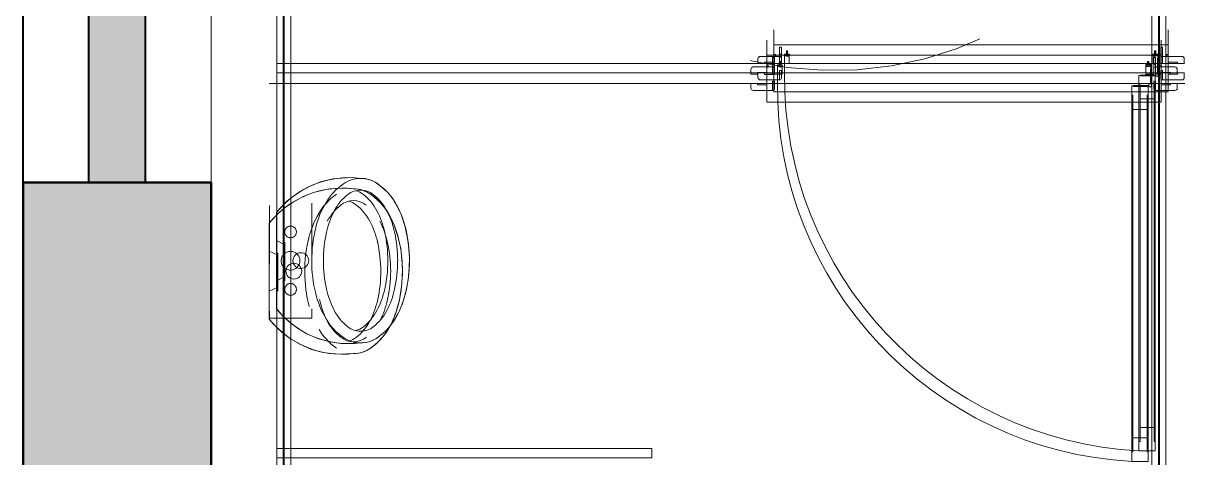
# Model space of a CAD drawing. Extents: x -14.2 to 52.3, y 3.7 to 90.9.
# Drawn here: x 28.352 to 30.829, y 18.373 to 19.298 of the extents above; entities that cross this region are included whole.
import ezdxf

# ---------------------------------------------------------------- set-up
doc = ezdxf.new("R2010")
doc.units = 0
doc.linetypes.add('limpo_PINI-PSG-PE-0102-LAZ-R00$0$IMPORT-HIDDEN2 _2_', pattern=[187.5, 125, -62.5])
doc.linetypes.add('limpo_PINI-PSG-PE-0102-LAZ-R00$0$IMPORT-IMPORT-DASHDOT', pattern=[1, 0.5, -0.25, 0, -0.25])
doc.layers.add('limpo_PINI-PSG-PE-0102-LAZ-R00$0$0-16', color=7, linetype='limpo_PINI-PSG-PE-0102-LAZ-R00$0$IMPORT-IMPORT-DASHDOT', lineweight=5, true_color=0x999999)
doc.layers.add('limpo_PINI-PSG-PE-0102-LAZ-R00$0$0-8', color=7, linetype='Continuous', lineweight=5, true_color=0x999999)
for name, color, linetype, lineweight in [('limpo_PINI-PSG-PE-0102-LAZ-R00$0$0-20', 7, 'Continuous', 5), ('limpo_PINI-PSG-PE-0102-LAZ-R00$0$A-WALL', 1, 'Continuous', 5), ('limpo_PINI-PSG-PE-0102-LAZ-R00$0$A-WALL-FNSH', 1, 'Continuous', 40), ('limpo_PINI-PSG-PE-0102-LAZ-R00$0$ARQ_ESQUADRIA', 135, 'Continuous', 5), ('limpo_PINI-PSG-PE-0102-LAZ-R00$0$ARQ_WC_COZ', 135, 'Continuous', 5), ('limpo_PINI-PSG-PE-0102-LAZ-R00$0$LAYOUT_AMB_LAZ_dwg', 8, 'Continuous', 5), ('limpo_PINI-PSG-PE-0102-LAZ-R00$0$PNIN-HID-PL-0009-LAZ-R00_dwg', 8, 'Continuous', 5), ('limpo_PINI-PSG-PE-0102-LAZ-R00$0$S-BEAM', 12, 'Continuous', 5), ('limpo_PINI-PSG-PE-0102-LAZ-R00$0$S-COLS', 52, 'Continuous', 5)]:
    doc.layers.add(name, color=color, linetype=linetype, lineweight=lineweight)
doc.layers.add('limpo_PINI-PSG-PE-0102-LAZ-R00$0$XR_ARQT', color=7, linetype='Continuous')
doc.layers.add('XR_ARQT', color=7, linetype='Continuous')

# ---------------------------------------------------------------- blocks, each defined once
blk = doc.blocks.new('limpo_PINI-PSG-PE-0102-LAZ-R00$0$LAZ GERAL - PNE_dwg_LAYOUT - LAZER - - -_dwg__U113-23877570-009 - PRE - PAV_ LAZER - GERAL-25011478-009 - PRE - PAV_ LAZER - GERAL')
at = {"layer": 'limpo_PINI-PSG-PE-0102-LAZ-R00$0$0-20', "flags": 128}
blk.add_lwpolyline([(-0.0325, -0.105), (0.8075, -0.105), (0.8075, -0.1801), (0.8075, -0.2371), (0.8075, -0.2051), (-0.0325, -0.2051), (-0.0325, -0.237), (-0.0325, -0.18), (-0.0325, -0.105)], dxfattribs=at)
at = {"layer": 'limpo_PINI-PSG-PE-0102-LAZ-R00$0$0-8'}
for p, q in [((0.7473, 0.6102), (0.7773, 0.6102)), ((0.7472, -0.0898), (0.7772, -0.0898)), ((-0.006, -0.1875), (-0.006, -0.187)), ((-0.006, -0.1891), (-0.006, -0.1885)), ((-0.0057, -0.187), (-0.0057, -0.1875)), ((-0.0057, -0.1885), (-0.0057, -0.1891)), ((-0.0056, -0.1879), (-0.0055, -0.188)), ((-0.0056, -0.1894), (-0.0055, -0.1895)), ((-0.0052, -0.1894), (-0.0052, -0.1884)), ((-0.0042, -0.1884), (-0.0042, -0.1894)), ((-0.004, -0.188), (-0.0039, -0.1879)), ((-0.004, -0.1895), (-0.0039, -0.1894)), ((-0.0037, -0.1875), (-0.0037, -0.187)), ((-0.0037, -0.1891), (-0.0037, -0.1885)), ((-0.0035, -0.187), (-0.0035, -0.1875)), ((-0.0035, -0.1885), (-0.0035, -0.1891)), ((0.7785, -0.187), (0.7785, -0.1876)), ((0.7785, -0.1886), (0.7785, -0.1891)), ((0.7788, -0.1876), (0.7788, -0.187)), ((0.7788, -0.1891), (0.7788, -0.1886)), ((0.779, -0.188), (0.7789, -0.188)), ((0.779, -0.1896), (0.7789, -0.1895)), ((0.7793, -0.1884), (0.7793, -0.1895)), ((0.7803, -0.1895), (0.7803, -0.1884)), ((0.7806, -0.188), (0.7805, -0.188)), ((0.7806, -0.1895), (0.7805, -0.1896)), ((0.7808, -0.187), (0.7808, -0.1876)), ((0.7808, -0.1886), (0.7808, -0.1891)), ((0.781, -0.1876), (0.781, -0.187)), ((0.781, -0.1891), (0.781, -0.1886))]:
    blk.add_line(p, q, dxfattribs=at)
at = {"layer": 'limpo_PINI-PSG-PE-0102-LAZ-R00$0$0-8', "flags": 128}
for points in [[(0.7798, 0.6602), (0.7448, 0.6602), (0.7448, -0.1398), (0.7797, -0.1398), (0.7797, 0.6602)], [(0.7448, 0.6402), (0.7473, 0.6402), (0.7473, -0.1198), (0.7447, -0.1198)], [(0.7798, 0.6402), (0.7773, 0.6402), (0.7773, -0.1198), (0.7797, -0.1198)], [(-0.0615, -0.13), (-0.0205, -0.13), (-0.0205, -0.145), (-0.0325, -0.145), (-0.0325, -0.142), (-0.0525, -0.142), (-0.0525, -0.145), (-0.0665, -0.145), (-0.0665, -0.135)], [(-0.0325, -0.165), (-0.0205, -0.165), (-0.0205, -0.185), (-0.0165, -0.185), (-0.0165, -0.165), (0, -0.165), (0, -0.185), (-0.0035, -0.185), (-0.0035, -0.192), (-0.006, -0.192), (-0.006, -0.185), (-0.01, -0.185), (-0.01, -0.145), (-0.0165, -0.145), (-0.0165, -0.15), (-0.0205, -0.15), (-0.0205, -0.145), (-0.0325, -0.145), (-0.0325, -0.18), (-0.0295, -0.18), (-0.0295, -0.184), (-0.0325, -0.184), (-0.0325, -0.165)], [(-0.0205, -0.13), (-0.0205, -0.15), (-0.0165, -0.15), (-0.0165, -0.134)], [(0.781, -0.1386), (0.7484, -0.1386), (0.7484, -0.1398), (0.7484, -0.1403), (0.7801, -0.1403)], [(0.8075, -0.1651), (0.7955, -0.1651), (0.7955, -0.1851), (0.7915, -0.1851), (0.7915, -0.1651), (0.775, -0.1651), (0.775, -0.1851), (0.7785, -0.1851), (0.7785, -0.1921), (0.781, -0.1921), (0.781, -0.1851), (0.785, -0.1851), (0.785, -0.1451), (0.7915, -0.1451), (0.7915, -0.1501), (0.7955, -0.1501), (0.7955, -0.1451), (0.8075, -0.1451), (0.8075, -0.1801), (0.8045, -0.1801), (0.8045, -0.1841), (0.8075, -0.1841), (0.8075, -0.1651)], [(0.7862, -0.1438), (0.7862, -0.1764), (0.785, -0.1764), (0.7845, -0.1764), (0.7845, -0.1447)], [(0.8365, -0.1301), (0.7955, -0.1301), (0.7955, -0.1501), (0.7915, -0.1501), (0.7915, -0.1341)], [(0.7955, -0.1301), (0.7955, -0.1451), (0.8075, -0.1451), (0.8075, -0.1421), (0.8275, -0.1421), (0.8275, -0.1451), (0.8415, -0.1451), (0.8415, -0.1351)], [(-0.0205, -0.1801), (-0.0205, -0.1651), (-0.0325, -0.1651), (-0.0325, -0.1681), (-0.0525, -0.1681), (-0.0525, -0.1651), (-0.0665, -0.1651), (-0.0665, -0.1751)], [(0.8365, -0.1801), (0.7955, -0.1801), (0.7955, -0.1651), (0.8075, -0.1651), (0.8075, -0.1681), (0.8275, -0.1681), (0.8275, -0.1651), (0.8415, -0.1651), (0.8415, -0.1751)], [(-0.0615, -0.1801), (-0.0205, -0.1801), (-0.0205, -0.2), (-0.0165, -0.2), (-0.0165, -0.1761)], [(-0.0052, -0.1878), (-0.0052, -0.185), (-0.0097, -0.185), (-0.0097, -0.182), (-0.0037, -0.18), (0.0003, -0.182), (0.0003, -0.185), (-0.0042, -0.185), (-0.0042, -0.1878)], [(-0.0005, -0.1842), (-0.0089, -0.1842), (-0.0089, -0.1826), (-0.0038, -0.1809), (-0.0005, -0.1825), (-0.0005, -0.1842)], [(0.7803, -0.1879), (0.7803, -0.1851), (0.7848, -0.1851), (0.7848, -0.1821), (0.7788, -0.1801), (0.7748, -0.1821), (0.7748, -0.1851), (0.7793, -0.1851), (0.7793, -0.1879)], [(0.7756, -0.1843), (0.784, -0.1843), (0.784, -0.1826), (0.7788, -0.1809), (0.7756, -0.1826), (0.7756, -0.1843)], [(0.7955, -0.1801), (0.7955, -0.2001), (0.7915, -0.2001), (0.7915, -0.1761)]]:
    blk.add_lwpolyline(points, dxfattribs=at)
at = {"layer": 'limpo_PINI-PSG-PE-0102-LAZ-R00$0$0-8'}
blk.add_circle((0.7838, -0.141), 0.0037, dxfattribs=at)
for centre, radius, start, end in [((0.7878, -0.1364), 0.7978, 93.089, 180.6161), ((-0.0205, -0.134), 0.004, 359.9953, 89.9953), ((-0.0054, -0.1878), 0.00015, 233.7743, 359.9957), ((-0.0042, -0.1891), 0.0005, 311.806, 359.9956), ((0.7793, -0.1891), 0.0005, 179.9953, 228.185), ((0.7798, -0.1886), 0.0015, 228.1841, 311.8065), ((0.7791, -0.1879), 0.00015, 233.7736, 359.9957)]:
    blk.add_arc(centre, radius, start, end, dxfattribs=at)
for centre, major_axis, ratio, start_param, end_param in [((-0.0615, -0.135), (0.00354, 0.00354), 1, 0.785358, 2.356154), ((0.7955, -0.1341), (0.00331, 0.00224), 0.999998, 0.975611, 2.546407), ((0.8365, -0.1351), (-0.00451, 0.00217), 0.999999, 3.58958, 5.160376), ((-0.0615, -0.1751), (0.00191, 0.00462), 0.999999, 1.963455, 3.534251), ((-0.0205, -0.1761), (-0.0037, 0.00153), 1, 1.963455, 3.534251), ((-0.0059, -0.187), (0.000048, 0.000115), 0.999987, 5.10504, 8.246633), ((-0.0052, -0.1875), (-0.000074, 0.000746), 0.999992, 1.47197, 2.313037), ((-0.0059, -0.1885), (-0.000125, 0), 0.999991, 3.141556, 6.283149), ((-0.0052, -0.1891), (0.00075, 0.000021), 0.999998, 3.113721, 3.954786), ((-0.0052, -0.1875), (0.000462, 0.000191), 0.999997, 2.748852, 3.589919), ((-0.0047, -0.187), (-0.00148, 0.00025), 0.999998, 1.010863, 1.400863), ((-0.0052, -0.1891), (-0.000479, 0.000145), 0.999992, 0.293959, 1.135032), ((-0.0047, -0.1885), (0.00147, 0.0003), 0.999998, 3.778609, 5.238095), ((-0.0054, -0.1894), (-0.000123, 0.000086), 0.999973, 1.548658, 3.75167), ((-0.0041, -0.1878), (-0.000139, 0.000057), 0.999989, 0.392663, 2.59563), ((-0.0047, -0.187), (0.00061, 0.00137), 0.999999, 3.901973, 4.2918), ((-0.0041, -0.1894), (0.000106, 0.000106), 0.999985, 2.356153, 4.559145), ((-0.0042, -0.1875), (0.000204, 0.000456), 0.999998, 4.291816, 5.132884), ((-0.0036, -0.187), (0.000122, 0.000029), 0.99998, 6.051305, 9.192916), ((-0.0042, -0.1875), (-0.000287, 0.000693), 0.999996, 3.478584, 4.319651), ((-0.0036, -0.1885), (-0.0000884, 0.0000884), 0.999991, 3.926948, 7.06854), ((-0.0042, -0.1891), (0.000661, 0.000354), 0.999995, 4.95068, 5.791748), ((0.7786, -0.187), (-0.00011, 0.000059), 0.999967, 3.632942, 6.774571), ((0.7793, -0.1876), (-0.00075, 0), 0.999997, 6.283146, 7.124214), ((0.7786, -0.1886), (0, 0.000125), 0.999982, 4.712353, 7.853927), ((0.7793, -0.1891), (0.00053, 0.00053), 0.999995, 2.356154, 3.197219), ((0.7793, -0.1876), (0.000456, 0.000204), 0.999998, 2.721015, 3.562087), ((0.7798, -0.187), (0.0015, 0.00004), 0.999998, 3.9548, 4.344627), ((0.7791, -0.1895), (0.000139, 0.000057), 0.999989, 3.687475, 5.890454), ((0.7804, -0.1879), (-0.000098, 0.000114), 0.999989, 0.861975, 3.064945), ((0.7798, -0.187), (0.00047, 0.00142), 0.999997, 3.802841, 4.192842), ((0.7804, -0.1895), (0.000143, 0.000047), 0.999992, 2.825446, 5.028443), ((0.7803, -0.1876), (0.0005, 0), 0.999998, 5.442031, 6.283104), ((0.7803, -0.1891), (0.000487, 0.000115), 0.999995, 5.210252, 6.051322), ((0.7809, -0.187), (-0.000123, 0.00002), 0.999971, 3.302425, 6.444054), ((0.7803, -0.1876), (-0.000099, 0.000743), 0.999997, 3.738241, 4.579307), ((0.7809, -0.1886), (-0.000115, 0.000048), 0.999987, 3.534249, 6.675859), ((0.7803, -0.1891), (0.000306, 0.000685), 0.999998, 4.291817, 5.132882), ((0.7955, -0.1761), (0.00283, 0.00283), 0.999999, 2.356154, 3.92695), ((0.8365, -0.1751), (-0.00061, 0.00496), 0.999999, 3.019063, 4.589859)]:
    blk.add_ellipse(centre, major_axis=major_axis, ratio=ratio, start_param=start_param, end_param=end_param, dxfattribs=at)
blk.add_ellipse((0.7838, -0.141), major_axis=(-0.00321, 0.00076), ratio=0.999999, dxfattribs=at)
blk = doc.blocks.new('limpo_PINI-PSG-PE-0102-LAZ-R00$0$LAZ GERAL - PNE_dwg-25011385-009 - PRE - PAV_ LAZER - GERAL')
at = {"layer": 'limpo_PINI-PSG-PE-0102-LAZ-R00$0$0-16'}
blk.add_arc((8.4534, -4.8828), 0.75, 4.0418, 355.9582, dxfattribs=at)
at = {"layer": 'limpo_PINI-PSG-PE-0102-LAZ-R00$0$0-20', "flags": 128}
blk.add_lwpolyline([(7.2643, -5.9356), (7.2643, -6.1401), (7.2781, -6.1559), (7.2965, -6.1719), (7.3091, -6.1818), (7.3294, -6.1936), (7.3541, -6.2046), (7.379, -6.2109), (7.4015, -6.2142), (7.4128, -6.2145), (7.4437, -6.2132), (7.4546, -6.2123), (7.4658, -6.2096), (7.4777, -6.2034), (7.4856, -6.1976), (7.4954, -6.1893), (7.5054, -6.1788), (7.5148, -6.1661), (7.5224, -6.1526), (7.5279, -6.1412), (7.5347, -6.1241), (7.5409, -6.1015), (7.5452, -6.0789), (7.5475, -6.0532), (7.5477, -6.0311), (7.5459, -6.0047), (7.544, -5.9903), (7.5389, -5.966), (7.53, -5.9395), (7.5216, -5.9215), (7.5114, -5.9046), (7.501, -5.8919), (7.4857, -5.8784), (7.4747, -5.8706), (7.4644, -5.8659), (7.4536, -5.8629), (7.4437, -5.8625), (7.4267, -5.8607), (7.4039, -5.8618), (7.3847, -5.8635), (7.3584, -5.87), (7.3365, -5.8791), (7.3152, -5.8905), (7.3007, -5.9002), (7.2869, -5.9112), (7.2789, -5.9195), (7.2711, -5.9278)], close=True, dxfattribs=at)
at = {"layer": 'limpo_PINI-PSG-PE-0102-LAZ-R00$0$0-8'}
for p, q in [((7.2643, -5.6179), (9.1992, -5.6179)), ((7.2643, -5.6379), (9.1992, -5.6379)), ((7.2643, -5.9356), (7.2643, -6.1401)), ((7.2823, -6.0038), (7.2643, -5.995)), ((7.2823, -5.9986), (7.2823, -6.0808)), ((7.2823, -6.0719), (7.2643, -6.0807))]:
    blk.add_line(p, q, dxfattribs=at)
at = {"layer": 'limpo_PINI-PSG-PE-0102-LAZ-R00$0$0-8', "flags": 128}
blk.add_lwpolyline([(7.2643, -6.4378), (8.0643, -6.4378), (8.0643, -6.4578), (7.2643, -6.4578)], dxfattribs=at)
at = {"layer": 'limpo_PINI-PSG-PE-0102-LAZ-R00$0$0-8'}
for centre, radius, start, end in [((7.4191, -6.059), 0.198, 82.8709, 141.4332), ((7.4437, -5.9264), 0.0639, 90, 124.9088), ((7.4226, -5.9313), 0.0438, 51.7787, 76.0769), ((7.6495, -6.0378), 0.2849, 167.7094, 180), ((7.6495, -6.0378), 0.2849, 180, 192.2906), ((7.4066, -6.0961), 0.1287, 304.9088, 329.308), ((7.4437, -6.1444), 0.0438, 231.7787, 270)]:
    blk.add_arc(centre, radius, start, end, dxfattribs=at)
for centre, major_axis, start_param, end_param in [((7.4437, -5.9264), (0.0566, 0.0295), 0.480761, 1.090035), ((7.4808, -5.9796), (-0.0386, 0.1228), 0.304637, 0.730484), ((7.4437, -5.9313), (-0.0168, 0.0404), 5.890484, 6.557572), ((7.4437, -5.9313), (0.0394, 0.0191), 0.451853, 1.118941), ((7.4066, -5.9796), (-0.1277, 0.016), 3.802132, 4.227979), ((7.54, -6.0147), (0.0947, 0.1734), 1.534782, 1.829376), ((7.4835, -5.9819), (0.0914, 0.058), 1.67252, 2.092023), ((7.3827, -5.9819), (0.1051, 0.0259), 0.242102, 0.661604), ((7.4038, -5.9819), (0.0162, 0.107), 5.347191, 5.766693), ((7.3473, -6.0147), (0.0219, 0.1964), 5.064754, 5.359348), ((7.5476, -6.0157), (0.0433, 0.1754), 1.328684, 1.598379), ((7.3186, -6.0157), (0.1133, 0.1407), 5.605048, 5.874742), ((7.3397, -6.0157), (0.0509, 0.1733), 5.212345, 5.482039), ((7.634, -6.0378), (-0.2409, 0.1691), 0.370854, 0.611935), ((7.2534, -6.0378), (0, 0.2944), 4.712389, 4.953471), ((7.2168, -6.0378), (-0.1344, 0.2512), 4.220991, 4.435503), ((7.2378, -6.0378), (0.0826, 0.2727), 5.006391, 5.220903), ((7.634, -6.0378), (0.272, 0.1126), 2.748894, 2.989976), ((7.2168, -6.0378), (-0.0802, 0.2734), 4.212432, 4.426943), ((7.2378, -6.0378), (0.0755, 0.2747), 4.766008, 4.98052), ((7.2534, -6.0378), (0.2317, 0.1816), 5.377256, 5.618337), ((7.54, -6.0609), (0.008, 0.1974), 1.852213, 2.146807), ((7.5476, -6.06), (-0.0193, 0.1796), 1.678054, 1.947748), ((7.3186, -6.06), (0.1071, 0.1455), 4.86299, 5.132685), ((7.3397, -6.06), (0.1546, 0.0934), 5.255695, 5.52539), ((7.3473, -6.0609), (0.0523, 0.1906), 4.444551, 4.739145), ((7.4191, -6.0167), (-0.1539, 0.1246), 1.353783, 2.375887), ((7.4808, -6.0961), (0.1241, 0.0341), 3.409429, 3.835276), ((7.4835, -6.0938), (0.0757, 0.0773), 2.83012, 3.249622), ((7.3827, -6.0938), (-0.0719, 0.0809), 3.08244, 3.501942), ((7.4038, -6.0938), (0.0473, 0.0974), 4.260536, 4.680038), ((7.4226, -6.1444), (-0.0215, 0.0381), 2.870394, 3.294478), ((7.4437, -6.1444), (0.0404, 0.0168), 4.319696, 4.986784), ((7.4437, -6.1493), (0.0566, 0.0295), 3.622355, 4.231629), ((7.4437, -6.1493), (0, 0.0639), 3.141593, 3.750866)]:
    blk.add_ellipse(centre, major_axis=major_axis, ratio=1, start_param=start_param, end_param=end_param, dxfattribs=at)
blk.add_ellipse((7.3164, -6.0378), major_axis=(0.0164, 0.0039), ratio=1, dxfattribs=at)
at = {"extrusion": (0, 0, -1), "zscale": -1, "rotation": 180}
blk.add_blockref('limpo_PINI-PSG-PE-0102-LAZ-R00$0$LAZ GERAL - PNE_dwg_LAYOUT - LAZER - - -_dwg__U113-23877570-009 - PRE - PAV_ LAZER - GERAL-25011478-009 - PRE - PAV_ LAZER - GERAL', (-8.3568, -5.7829), dxfattribs=at)
blk = doc.blocks.new('limpo_PINI-PSG-PE-0102-LAZ-R00$0$PINI-EST-PE-1101-TQR-R20_rvt-1-5PPE_008_LAZER__P_A_0_09_')
at = {"layer": 'limpo_PINI-PSG-PE-0102-LAZ-R00$0$S-BEAM'}
blk.add_hatch(color=50, dxfattribs=at).paths.add_polyline_path([(20210, -5165), (20210, -4035.1), (20090, -4035.1), (20090, -5165)])
at = {"layer": 'limpo_PINI-PSG-PE-0102-LAZ-R00$0$S-COLS'}
blk.add_hatch(color=8, dxfattribs=at).paths.add_polyline_path([(20350, -8765), (20350, -5165), (19950, -5165), (19950, -8765), (20040, -8765)])
at = {"layer": 'limpo_PINI-PSG-PE-0102-LAZ-R00$0$S-COLS', "color": 7, "lineweight": 50}
for p, q in [((20350, -5165), (19950, -5165)), ((19950, -5165), (19950, -8765)), ((20350, -8765), (20350, -5165))]:
    blk.add_line(p, q, dxfattribs=at)
blk = doc.blocks.new('limpo_PINI-PSG-PE-0102-LAZ-R00$0$LAYOUT_AMB_LAZ_dwg__U3-3867828-5PPE_008_LAZER__P_A_0_09_')
at = {"layer": 'limpo_PINI-PSG-PE-0102-LAZ-R00$0$ARQ_ESQUADRIA', "color": 9}
for p, q in [((747.3, 610.2), (777.3, 610.2)), ((747.2, -89.8), (777.2, -89.8)), ((-6, -187.5), (-6, -187)), ((-6, -189.1), (-6, -188.5)), ((-5.7, -187), (-5.7, -187.5)), ((-5.7, -188.5), (-5.7, -189.1)), ((-5.6, -187.9), (-5.5, -188)), ((-5.6, -189.4), (-5.5, -189.5)), ((-5.2, -189.4), (-5.2, -188.4)), ((-4.2, -188.4), (-4.2, -189.4)), ((-4, -188), (-3.9, -187.9)), ((-4, -189.5), (-3.9, -189.4)), ((-3.7, -187.5), (-3.7, -187)), ((-3.7, -189.1), (-3.7, -188.5)), ((-3.5, -187), (-3.5, -187.5)), ((-3.5, -188.5), (-3.5, -189.1)), ((778.5, -187), (778.5, -187.6)), ((778.5, -188.6), (778.5, -189.1)), ((778.8, -187.6), (778.8, -187)), ((778.8, -189.1), (778.8, -188.6)), ((779, -188), (778.9, -188)), ((779, -189.6), (778.9, -189.5)), ((779.3, -188.4), (779.3, -189.5)), ((780.3, -189.5), (780.3, -188.4)), ((780.6, -188), (780.5, -188)), ((780.6, -189.5), (780.5, -189.6)), ((780.8, -187), (780.8, -187.6)), ((780.8, -188.6), (780.8, -189.1)), ((781, -187.6), (781, -187)), ((781, -189.1), (781, -188.6))]:
    blk.add_line(p, q, dxfattribs=at)
at = {"layer": 'limpo_PINI-PSG-PE-0102-LAZ-R00$0$ARQ_ESQUADRIA', "color": 9, "flags": 128}
for points in [[(779.8, 660.2), (744.8, 660.2), (744.8, -139.8), (779.7, -139.8), (779.7, 660.2)], [(744.8, 640.2), (747.3, 640.2), (747.3, -119.8), (744.7, -119.8)], [(779.8, 640.2), (777.3, 640.2), (777.3, -119.8), (779.7, -119.8)], [(-32.5, -105), (807.5, -105), (807.5, -180.1), (807.5, -237.1), (807.5, -205.1), (-32.5, -205.1), (-32.5, -237), (-32.5, -180), (-32.5, -105)], [(-61.5, -130), (-20.5, -130), (-20.5, -145), (-32.5, -145), (-32.5, -142), (-52.5, -142), (-52.5, -145), (-66.5, -145), (-66.5, -135)], [(-32.5, -165), (-20.5, -165), (-20.5, -185), (-16.5, -185), (-16.5, -165), (0, -165), (0, -185), (-3.5, -185), (-3.5, -192), (-6, -192), (-6, -185), (-10, -185), (-10, -145), (-16.5, -145), (-16.5, -150), (-20.5, -150), (-20.5, -145), (-32.5, -145), (-32.5, -180), (-29.5, -180), (-29.5, -184), (-32.5, -184), (-32.5, -165)], [(-20.5, -130), (-20.5, -150), (-16.5, -150), (-16.5, -134)], [(781, -138.6), (748.4, -138.6), (748.4, -139.8), (748.4, -140.3), (780.1, -140.3)], [(807.5, -165.1), (795.5, -165.1), (795.5, -185.1), (791.5, -185.1), (791.5, -165.1), (775, -165.1), (775, -185.1), (778.5, -185.1), (778.5, -192.1), (781, -192.1), (781, -185.1), (785, -185.1), (785, -145.1), (791.5, -145.1), (791.5, -150.1), (795.5, -150.1), (795.5, -145.1), (807.5, -145.1), (807.5, -180.1), (804.5, -180.1), (804.5, -184.1), (807.5, -184.1), (807.5, -165.1)], [(786.2, -143.8), (786.2, -176.4), (785, -176.4), (784.5, -176.4), (784.5, -144.7)], [(836.5, -130.1), (795.5, -130.1), (795.5, -150.1), (791.5, -150.1), (791.5, -134.1)], [(795.5, -130.1), (795.5, -145.1), (807.5, -145.1), (807.5, -142.1), (827.5, -142.1), (827.5, -145.1), (841.5, -145.1), (841.5, -135.1)], [(-20.5, -180.1), (-20.5, -165.1), (-32.5, -165.1), (-32.5, -168.1), (-52.5, -168.1), (-52.5, -165.1), (-66.5, -165.1), (-66.5, -175.1)], [(836.5, -180.1), (795.5, -180.1), (795.5, -165.1), (807.5, -165.1), (807.5, -168.1), (827.5, -168.1), (827.5, -165.1), (841.5, -165.1), (841.5, -175.1)], [(-61.5, -180.1), (-20.5, -180.1), (-20.5, -200), (-16.5, -200), (-16.5, -176.1)], [(-5.2, -187.8), (-5.2, -185), (-9.7, -185), (-9.7, -182), (-3.7, -180), (0.3, -182), (0.3, -185), (-4.2, -185), (-4.2, -187.8)], [(-0.5, -184.2), (-8.9, -184.2), (-8.9, -182.6), (-3.8, -180.9), (-0.5, -182.5), (-0.5, -184.2)], [(780.3, -187.9), (780.3, -185.1), (784.8, -185.1), (784.8, -182.1), (778.8, -180.1), (774.8, -182.1), (774.8, -185.1), (779.3, -185.1), (779.3, -187.9)], [(775.6, -184.3), (784, -184.3), (784, -182.6), (778.8, -180.9), (775.6, -182.6), (775.6, -184.3)], [(795.5, -180.1), (795.5, -200.1), (791.5, -200.1), (791.5, -176.1)]]:
    blk.add_lwpolyline(points, dxfattribs=at)
at = {"layer": 'limpo_PINI-PSG-PE-0102-LAZ-R00$0$ARQ_ESQUADRIA', "color": 9}
for radius in [3.7, 3.3]:
    blk.add_circle((783.8, -141), radius, dxfattribs=at)
for centre, radius, start, end in [((787.8, -136.4), 797.8, 93.089, 180.6161), ((-61.5, -135), 5, 89.9954, 179.9954), ((-20.5, -134), 4, 359.9954, 89.9954), ((795.5, -134.1), 4, 89.9953, 179.9953), ((836.5, -135.1), 5, 359.9953, 89.9953), ((-61.5, -175.1), 5, 179.9954, 269.9954), ((-20.5, -176.1), 4, 269.9954, 359.9954), ((-5.9, -187), 0.125, 359.9954, 179.9954), ((-5.2, -187.5), 0.75, 179.9951, 228.1846), ((-5.9, -188.5), 0.125, 359.9954, 179.9954), ((-5.2, -189.1), 0.75, 179.9956, 228.1851), ((-5.2, -187.5), 0.5, 179.9951, 228.185), ((-4.7, -187), 1.5, 228.1817, 250.5271), ((-5.2, -189.1), 0.5, 179.9954, 228.185), ((-4.7, -188.5), 1.5, 228.1841, 311.8066), ((-5.4, -187.8), 0.15, 233.774, 359.9956), ((-5.4, -189.4), 0.15, 233.7739, 359.9954), ((-4.1, -187.8), 0.15, 179.9953, 306.217), ((-4.7, -187), 1.5, 289.4686, 311.8041), ((-4.1, -189.4), 0.15, 179.9955, 306.217), ((-4.2, -187.5), 0.5, 311.8058, 359.9957), ((-4.2, -189.1), 0.5, 311.8059, 359.9955), ((-3.6, -187), 0.125, 359.9954, 179.9954), ((-4.2, -187.5), 0.75, 311.806, 359.9956), ((-3.6, -188.5), 0.125, 359.9954, 179.9954), ((-4.2, -189.1), 0.75, 311.8057, 359.9953), ((778.6, -187), 0.125, 359.9954, 179.9954), ((779.3, -187.6), 0.75, 179.9955, 228.185), ((778.6, -188.6), 0.125, 359.9954, 179.9954), ((779.3, -189.1), 0.75, 179.9953, 228.1848), ((779.3, -187.6), 0.5, 179.9954, 228.1852), ((779.8, -187), 1.5, 228.1866, 250.5222), ((779.3, -189.1), 0.5, 179.9954, 228.185), ((779.8, -188.6), 1.5, 228.1841, 311.8066), ((779.1, -187.9), 0.15, 233.7735, 359.9951), ((779.1, -189.5), 0.15, 233.7741, 359.9956), ((780.4, -187.9), 0.15, 179.9953, 306.2169), ((779.8, -187), 1.5, 289.4635, 311.8089), ((780.4, -189.5), 0.15, 179.9957, 306.2172), ((780.3, -187.6), 0.5, 311.8054, 359.9952), ((780.3, -189.1), 0.5, 311.8058, 359.9954), ((780.9, -187), 0.125, 359.9954, 179.9954), ((780.3, -187.6), 0.75, 311.8059, 359.9954), ((780.9, -188.6), 0.125, 359.9954, 179.9954), ((780.3, -189.1), 0.75, 311.8059, 359.9954), ((795.5, -176.1), 4, 179.9954, 269.9954), ((836.5, -175.1), 5, 269.9954, 359.9954)]:
    blk.add_arc(centre, radius, start, end, dxfattribs=at)
blk = doc.blocks.new('limpo_PINI-PSG-PE-0102-LAZ-R00$0$LAYOUT_AMB_LAZ_dwg-2867451-5PPE_008_LAZER__P_A_0_09_')
at = {"color": 9, "lineweight": 5}
for p, q in [((37427.4, 13024.8), (37409.3, 13033.6)), ((37427.4, 13029.9), (37427.4, 12947.8)), ((37427.4, 12956.7), (37409.3, 12947.8))]:
    blk.add_line(p, q, dxfattribs=at)
at = {"color": 9, "lineweight": 5, "flags": 128}
blk.add_lwpolyline([(37409.3, 13093), (37409.3, 12888.4), (37423.1, 12872.6), (37441.5, 12856.7), (37454.1, 12846.8), (37474.5, 12835), (37499.2, 12824), (37524, 12817.7), (37546.5, 12814.4), (37557.8, 12814.1), (37588.7, 12815.4), (37599.7, 12816.3), (37610.9, 12819), (37622.7, 12825.2), (37630.7, 12831), (37640.4, 12839.3), (37650.4, 12849.8), (37659.9, 12862.5), (37667.4, 12876), (37673, 12887.3), (37679.7, 12904.5), (37685.9, 12927.1), (37690.3, 12949.7), (37692.6, 12975.3), (37692.7, 12997.5), (37691, 13023.9), (37689.1, 13038.3), (37683.9, 13062.6), (37675, 13089.1), (37666.7, 13107.1), (37656.4, 13124), (37646, 13136.6), (37630.8, 13150.2), (37619.8, 13157.9), (37609.4, 13162.7), (37598.7, 13165.7), (37588.7, 13166), (37571.7, 13167.9), (37549, 13166.8), (37529.8, 13165), (37503.5, 13158.6), (37481.6, 13149.5), (37460.2, 13138.1), (37445.8, 13128.3), (37432, 13117.3), (37423.9, 13109.1), (37416.2, 13100.8)], close=True, dxfattribs=at)
at = {"color": 9, "lineweight": 5}
blk.add_circle((37461.4, 12990.7), 16.8, dxfattribs=at)
for centre, radius, start, end in [((37564.1, 12969.6), 198, 82.8709, 141.4332), ((37625.8, 13049), 128.7, 124.9088, 149.308), ((37588.7, 13102.2), 63.9, 55.0912, 90), ((37551.6, 13049), 128.7, 30.692, 55.0912), ((37628.6, 13046.6), 108.2, 128.2213, 152.257), ((37588.7, 13097.3), 43.8, 51.7787, 128.9155), ((37567.7, 13097.3), 43.8, 51.7787, 76.0769), ((37527.8, 13046.6), 108.2, 27.743, 51.7787), ((37685.1, 13013.8), 197.6, 149.308, 169.0225), ((37492.4, 13013.8), 197.6, 13.813, 30.692), ((37463.7, 13012.9), 180.6, 12.2906, 27.743), ((37484.7, 13012.9), 180.6, 12.2906, 27.743), ((37779, 12990.7), 294.4, 166.187, 194.8057), ((37361.8, 12990.7), 284.9, 347.7094, 12.4226), ((37382.9, 12990.7), 284.9, 347.7094, 12.4226), ((37398.4, 12990.7), 294.4, 346.187, 15.2874), ((37692.7, 12968.5), 180.6, 192.2906, 211.9944), ((37463.7, 12968.5), 180.6, 332.257, 347.7094), ((37484.7, 12968.5), 180.6, 332.257, 347.7094), ((37492.4, 12967.6), 197.6, 329.308, 346.187), ((37564.1, 13011.9), 198, 218.5668, 277.1291), ((37628.6, 12934.8), 108.2, 207.743, 231.7787), ((37527.8, 12934.8), 108.2, 308.2213, 332.257), ((37625.8, 12932.5), 128.7, 210.692, 235.0912), ((37551.6, 12932.5), 128.7, 304.9088, 329.308), ((37588.7, 12884.2), 43.8, 231.7787, 309.3972), ((37567.7, 12884.2), 43.8, 283.9231, 308.2213), ((37588.7, 12879.3), 63.9, 270, 304.9088)]:
    blk.add_arc(centre, radius, start, end, dxfattribs=at)
at = {"layer": 'limpo_PINI-PSG-PE-0102-LAZ-R00$0$ARQ_WC_COZ', "color": 9}
blk.add_line((37409.3, 13390.7), (39359.3, 13390.7), dxfattribs=at)
at = {"extrusion": (0, 0, -1), "zscale": -1, "rotation": 180}
blk.add_blockref('limpo_PINI-PSG-PE-0102-LAZ-R00$0$LAYOUT_AMB_LAZ_dwg__U3-3867828-5PPE_008_LAZER__P_A_0_09_', (-38501.8, 13245.7), dxfattribs=at)
blk = doc.blocks.new('limpo_PINI-PSG-PE-0102-LAZ-R00$0$PNIN-HID-PL-0009-LAZ-R00_dwg-3604853-5PPE_008_LAZER__P_A_0_09_')
at = {"color": 9, "linetype": 'limpo_PINI-PSG-PE-0102-LAZ-R00$0$IMPORT-HIDDEN2 _2_', "lineweight": 5, "flags": 128}
blk.add_lwpolyline([(38599.3, 13140.7), (38599.3, 12895.7), (38509.3, 12895.7), (38509.3, 13140.7)], close=True, dxfattribs=at)
at = {"color": 9, "linetype": 'limpo_PINI-PSG-PE-0102-LAZ-R00$0$IMPORT-HIDDEN2 _2_', "lineweight": 5}
for centre, radius in [((38554.3, 13079.5), 12.5), ((38554.3, 13018.2), 20), ((38554.3, 12957), 12.5)]:
    blk.add_circle(centre, radius, dxfattribs=at)
blk = doc.blocks.new('limpo_PINI-PSG-PE-0102-LAZ-R00$0$A$C745163c0')
at = {"layer": 'limpo_PINI-PSG-PE-0102-LAZ-R00$0$A-WALL', "color": 170, "lineweight": 40}
for p, q in [((14270, -6250), (14270, 4550)), ((14825, -6095), (14825, -755.1)), ((16689.1, -755.1), (16689.1, -4100)), ((14410, -2650), (14410, -1520)), ((14530, -1520.1), (14530, -2650)), ((14270, -2650), (14410, -2650)), ((14530, -2650), (14670, -2650)), ((14670, -2650), (14670, -6250))]:
    blk.add_line(p, q, dxfattribs=at)
at = {"layer": 'limpo_PINI-PSG-PE-0102-LAZ-R00$0$A-WALL', "color": 50}
for p, q in [((14810, -740.1), (14810, -6080)), ((16704.1, -740.1), (16704.1, -4120)), ((14670, -1520.1), (14670, -2650))]:
    blk.add_line(p, q, dxfattribs=at)
at = {"layer": 'limpo_PINI-PSG-PE-0102-LAZ-R00$0$A-WALL-FNSH', "lineweight": 5}
for p, q in [((14840, -6080), (14840, -770.1)), ((16674.1, -770.1), (16674.1, -4105))]:
    blk.add_line(p, q, dxfattribs=at)
at = {"lineweight": 5}
blk.add_blockref('limpo_PINI-PSG-PE-0102-LAZ-R00$0$PINI-EST-PE-1101-TQR-R20_rvt-1-5PPE_008_LAZER__P_A_0_09_', (-5680, 2515), dxfattribs=at)
at = {"layer": 'limpo_PINI-PSG-PE-0102-LAZ-R00$0$LAYOUT_AMB_LAZ_dwg', "color": 9}
blk.add_blockref('limpo_PINI-PSG-PE-0102-LAZ-R00$0$LAYOUT_AMB_LAZ_dwg-2867451-5PPE_008_LAZER__P_A_0_09_', (-22615.1, -15829.6), dxfattribs=at)
at = {"layer": 'limpo_PINI-PSG-PE-0102-LAZ-R00$0$PNIN-HID-PL-0009-LAZ-R00_dwg', "color": 9}
blk.add_blockref('limpo_PINI-PSG-PE-0102-LAZ-R00$0$PNIN-HID-PL-0009-LAZ-R00_dwg-3604853-5PPE_008_LAZER__P_A_0_09_', (-23714.9, -15834.7), dxfattribs=at)
blk = doc.blocks.new('limpo_PINI-PSG-PE-0102-LAZ-R00')
at = {"layer": 'limpo_PINI-PSG-PE-0102-LAZ-R00$0$XR_ARQT', "xscale": 0.001000000000038553, "yscale": 0.001000000000038553, "zscale": 0.001000000000038553}
blk.add_blockref('limpo_PINI-PSG-PE-0102-LAZ-R00$0$A$C745163c0', (14.124, 21.592), dxfattribs=at)
at = {"layer": 'limpo_PINI-PSG-PE-0102-LAZ-R00$0$XR_ARQT'}
blk.add_blockref('limpo_PINI-PSG-PE-0102-LAZ-R00$0$LAZ GERAL - PNE_dwg-25011385-009 - PRE - PAV_ LAZER - GERAL', (21.6689, 24.8134), dxfattribs=at)

msp = doc.modelspace()

# ---------------------------------------------------------------- block references
at = {"layer": 'XR_ARQT'}
msp.add_blockref('limpo_PINI-PSG-PE-0102-LAZ-R00', (-0.0418, 0.017), dxfattribs=at)

doc.saveas('drawing.dxf')
